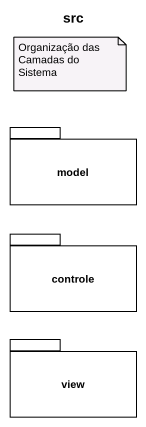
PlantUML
@startuml
title src
package model {
}
package controle {
}
package view {
}
note as N1
  Organização das Camadas do Sistema
end note
@enduml
